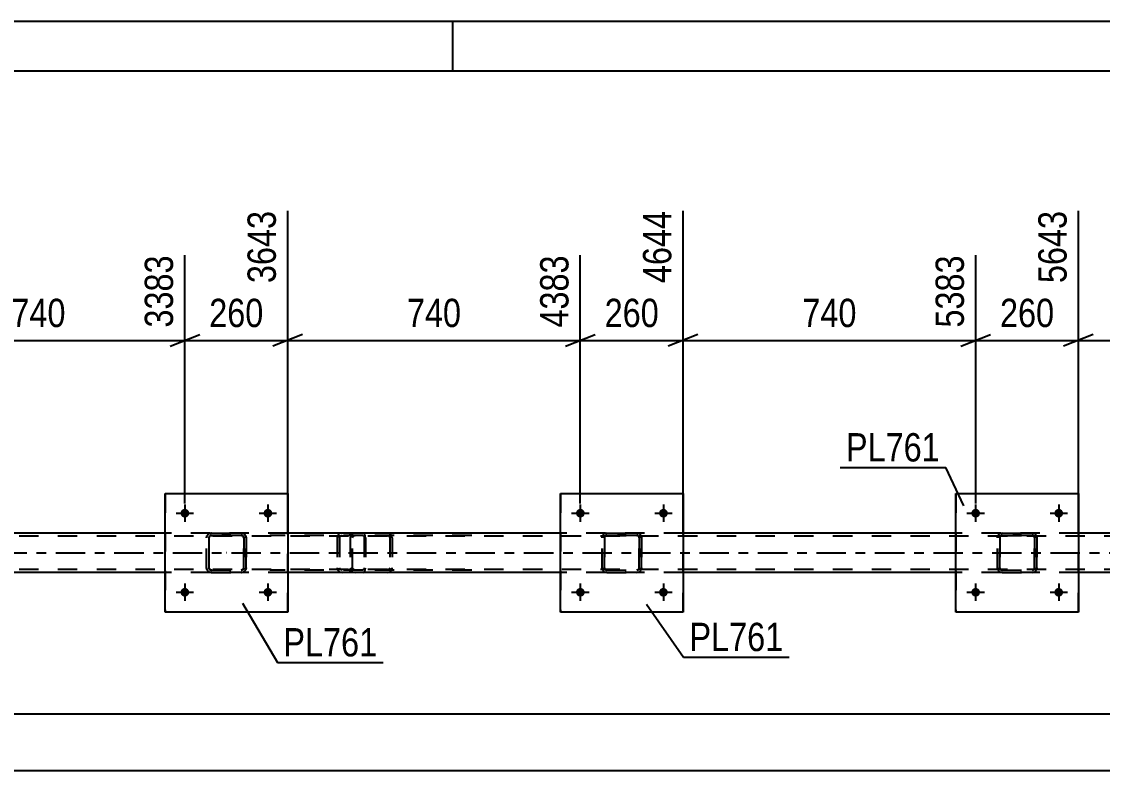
# Model space of a CAD drawing. Header units: millimetres. Extents: x 0 to 841, y 0 to 594.
# Drawn here: x 167.4 to 276.7, y 518.2 to 594 of the extents above; entities that cross this region are included whole.
import ezdxf

# ---------------------------------------------------------------- set-up
doc = ezdxf.new("R2010")
doc.units = ezdxf.units.MM
doc.linetypes.add('DXK_LINE_DOT2', pattern=[3.9198, 1.9599, -1.9599])
doc.linetypes.add('DXK_LINE_DOT3', pattern=[5.9187, 2.979, -0.9799, 0.9799, -0.9799])
doc.styles.add('Arial Narrow', font='ARIALN.TTF', dxfattribs={"height": 0.2})

# ---------------------------------------------------------------- blocks, each defined once
blk = doc.blocks.new('Unknown-318892622-1113')
at = {"color": 5, "linetype": 'Continuous'}
for p, q in [((841, 594), (0, 594)), ((211, 589), (211, 594)), ((836, 589), (5, 589))]:
    blk.add_line(p, q, dxfattribs=at)
blk = doc.blocks.new('Part-318892622-6576 - 6435')
at = {"color": 7, "linetype": 'DXK_LINE_DOT2'}
for p, q in [((201.9, 542.25), (192.5, 542.25)), ((199.81, 542.25), (199.62, 542.21)), ((200.63, 542.01), (200.63, 542.25)), ((202.01, 542.21), (201.9, 542.25)), ((201.9, 542.01), (192.5, 542.01)), ((199.34, 541.91), (199.31, 541.77)), ((199.31, 541.77), (199.31, 538.73)), ((199.35, 541.95), (199.34, 541.91)), ((199.56, 541.77), (199.58, 541.86)), ((199.56, 541.77), (199.56, 538.73)), ((199.58, 541.86), (199.64, 541.94)), ((199.64, 541.94), (199.72, 541.99)), ((199.72, 541.99), (199.81, 542.01)), ((201.9, 542.01), (201.96, 541.99)), ((201.96, 541.99), (202, 541.94)), ((202, 541.94), (202.03, 541.86)), ((202.1, 542.11), (202.01, 542.21)), ((202.03, 541.86), (202.04, 541.77)), ((202.04, 541.77), (202.04, 538.73)), ((202.15, 541.95), (202.1, 542.11)), ((202.18, 541.77), (202.15, 541.95)), ((202.18, 541.77), (202.18, 538.73)), ((201.9, 538.49), (192.5, 538.49)), ((201.9, 538.25), (192.5, 538.25)), ((199.31, 538.73), (199.33, 538.64)), ((199.33, 538.64), (199.35, 538.55)), ((199.58, 538.64), (199.56, 538.73)), ((199.64, 538.56), (199.58, 538.64)), ((199.62, 538.29), (199.81, 538.25)), ((199.72, 538.51), (199.64, 538.56)), ((199.81, 538.49), (199.72, 538.51)), ((200.63, 538.25), (200.63, 538.49)), ((201.96, 538.51), (201.9, 538.49)), ((201.9, 538.25), (202.01, 538.29)), ((202, 538.56), (201.96, 538.51)), ((202.03, 538.64), (202, 538.56)), ((202.01, 538.29), (202.1, 538.39)), ((202.04, 538.73), (202.03, 538.64)), ((202.1, 538.39), (202.15, 538.55)), ((202.15, 538.55), (202.18, 538.73))]:
    blk.add_line(p, q, dxfattribs=at)
for centre, start, end in [((199.8, 541.75), 111.1941, 156.1506), ((199.8, 538.75), 203.8494, 248.8059)]:
    blk.add_arc(centre, 0.492, start, end, dxfattribs=at)
blk = doc.blocks.new('Bolt-318892622-6452 - 6435')
at = {"linetype": 'Continuous'}
for points in [[(183.47, 544.25), (183.48, 544.34), (183.51, 544.43), (183.55, 544.51), (183.61, 544.58), (183.69, 544.63), (183.77, 544.67), (183.86, 544.69), (183.95, 544.69), (184.04, 544.67), (184.13, 544.63), (184.2, 544.58), (184.26, 544.51), (184.31, 544.43), (184.34, 544.34), (184.35, 544.25), (184.34, 544.16), (184.31, 544.07), (184.26, 543.99), (184.2, 543.92), (184.13, 543.87), (184.04, 543.83), (183.95, 543.81), (183.86, 543.81), (183.77, 543.83), (183.69, 543.87), (183.61, 543.92), (183.55, 543.99), (183.51, 544.07), (183.48, 544.16)], [(191.87, 544.25), (191.88, 544.34), (191.91, 544.43), (191.95, 544.51), (192.01, 544.58), (192.09, 544.63), (192.17, 544.67), (192.26, 544.69), (192.35, 544.69), (192.44, 544.67), (192.53, 544.63), (192.6, 544.58), (192.66, 544.51), (192.71, 544.43), (192.74, 544.34), (192.75, 544.25), (192.74, 544.16), (192.71, 544.07), (192.66, 543.99), (192.6, 543.92), (192.53, 543.87), (192.44, 543.83), (192.35, 543.81), (192.26, 543.81), (192.17, 543.83), (192.09, 543.87), (192.01, 543.92), (191.95, 543.99), (191.91, 544.07), (191.88, 544.16)]]:
    blk.add_hatch(color=1, dxfattribs=at).paths.add_polyline_path(points)
at = {"color": 1, "linetype": 'Continuous'}
for p, q in [((183.91, 545.13), (183.91, 543.37)), ((192.31, 545.13), (192.31, 543.37)), ((183.03, 544.25), (184.79, 544.25)), ((191.43, 544.25), (193.19, 544.25))]:
    blk.add_line(p, q, dxfattribs=at)
blk = doc.blocks.new('Bolt-318892622-6517 - 6435')
at = {"linetype": 'Continuous'}
for points in [[(263.46, 544.25), (263.47, 544.34), (263.5, 544.43), (263.55, 544.51), (263.61, 544.58), (263.68, 544.63), (263.77, 544.67), (263.86, 544.69), (263.95, 544.69), (264.04, 544.67), (264.12, 544.63), (264.2, 544.58), (264.26, 544.51), (264.3, 544.43), (264.33, 544.34), (264.34, 544.25), (264.33, 544.16), (264.3, 544.07), (264.26, 543.99), (264.2, 543.92), (264.12, 543.87), (264.04, 543.83), (263.95, 543.81), (263.86, 543.81), (263.77, 543.83), (263.68, 543.87), (263.61, 543.92), (263.55, 543.99), (263.5, 544.07), (263.47, 544.16)], [(271.86, 544.25), (271.87, 544.34), (271.9, 544.43), (271.95, 544.51), (272.01, 544.58), (272.08, 544.63), (272.17, 544.67), (272.26, 544.69), (272.35, 544.69), (272.44, 544.67), (272.52, 544.63), (272.6, 544.58), (272.66, 544.51), (272.7, 544.43), (272.73, 544.34), (272.74, 544.25), (272.73, 544.16), (272.7, 544.07), (272.66, 543.99), (272.6, 543.92), (272.52, 543.87), (272.44, 543.83), (272.35, 543.81), (272.26, 543.81), (272.17, 543.83), (272.08, 543.87), (272.01, 543.92), (271.95, 543.99), (271.9, 544.07), (271.87, 544.16)]]:
    blk.add_hatch(color=1, dxfattribs=at).paths.add_polyline_path(points)
at = {"color": 1, "linetype": 'Continuous'}
for p, q in [((263.9, 545.13), (263.9, 543.37)), ((272.3, 545.13), (272.3, 543.37)), ((263.02, 544.25), (264.78, 544.25)), ((271.42, 544.25), (273.18, 544.25))]:
    blk.add_line(p, q, dxfattribs=at)
blk = doc.blocks.new('Bolt-318892622-6453 - 6435')
at = {"linetype": 'Continuous'}
for points in [[(183.47, 536.25), (183.48, 536.34), (183.51, 536.43), (183.55, 536.51), (183.61, 536.58), (183.69, 536.63), (183.77, 536.67), (183.86, 536.69), (183.95, 536.69), (184.04, 536.67), (184.13, 536.63), (184.2, 536.58), (184.26, 536.51), (184.31, 536.43), (184.34, 536.34), (184.35, 536.25), (184.34, 536.16), (184.31, 536.07), (184.26, 535.99), (184.2, 535.92), (184.13, 535.87), (184.04, 535.83), (183.95, 535.81), (183.86, 535.81), (183.77, 535.83), (183.69, 535.87), (183.61, 535.92), (183.55, 535.99), (183.51, 536.07), (183.48, 536.16)], [(191.87, 536.25), (191.88, 536.34), (191.91, 536.43), (191.95, 536.51), (192.01, 536.58), (192.09, 536.63), (192.17, 536.67), (192.26, 536.69), (192.35, 536.69), (192.44, 536.67), (192.53, 536.63), (192.6, 536.58), (192.66, 536.51), (192.71, 536.43), (192.74, 536.34), (192.75, 536.25), (192.74, 536.16), (192.71, 536.07), (192.66, 535.99), (192.6, 535.92), (192.53, 535.87), (192.44, 535.83), (192.35, 535.81), (192.26, 535.81), (192.17, 535.83), (192.09, 535.87), (192.01, 535.92), (191.95, 535.99), (191.91, 536.07), (191.88, 536.16)]]:
    blk.add_hatch(color=1, dxfattribs=at).paths.add_polyline_path(points)
at = {"color": 1, "linetype": 'Continuous'}
for p, q in [((183.91, 537.13), (183.91, 535.37)), ((192.31, 537.13), (192.31, 535.37)), ((183.03, 536.25), (184.79, 536.25)), ((191.43, 536.25), (193.19, 536.25))]:
    blk.add_line(p, q, dxfattribs=at)
blk = doc.blocks.new('Bolt-318892622-6518 - 6435')
at = {"linetype": 'Continuous'}
for points in [[(263.46, 536.25), (263.47, 536.34), (263.5, 536.43), (263.55, 536.51), (263.61, 536.58), (263.68, 536.63), (263.77, 536.67), (263.86, 536.69), (263.95, 536.69), (264.04, 536.67), (264.12, 536.63), (264.2, 536.58), (264.26, 536.51), (264.3, 536.43), (264.33, 536.34), (264.34, 536.25), (264.33, 536.16), (264.3, 536.07), (264.26, 535.99), (264.2, 535.92), (264.12, 535.87), (264.04, 535.83), (263.95, 535.81), (263.86, 535.81), (263.77, 535.83), (263.68, 535.87), (263.61, 535.92), (263.55, 535.99), (263.5, 536.07), (263.47, 536.16)], [(271.86, 536.25), (271.87, 536.34), (271.9, 536.43), (271.95, 536.51), (272.01, 536.58), (272.08, 536.63), (272.17, 536.67), (272.26, 536.69), (272.35, 536.69), (272.44, 536.67), (272.52, 536.63), (272.6, 536.58), (272.66, 536.51), (272.7, 536.43), (272.73, 536.34), (272.74, 536.25), (272.73, 536.16), (272.7, 536.07), (272.66, 535.99), (272.6, 535.92), (272.52, 535.87), (272.44, 535.83), (272.35, 535.81), (272.26, 535.81), (272.17, 535.83), (272.08, 535.87), (272.01, 535.92), (271.95, 535.99), (271.9, 536.07), (271.87, 536.16)]]:
    blk.add_hatch(color=1, dxfattribs=at).paths.add_polyline_path(points)
at = {"color": 1, "linetype": 'Continuous'}
for p, q in [((263.9, 537.13), (263.9, 535.37)), ((272.3, 537.13), (272.3, 535.37)), ((263.02, 536.25), (264.78, 536.25)), ((271.42, 536.25), (273.18, 536.25))]:
    blk.add_line(p, q, dxfattribs=at)
blk = doc.blocks.new('Part-318892622-6665 - 6435')
at = {"color": 7, "linetype": 'DXK_LINE_DOT2'}
for p, q in [((226.41, 542.21), (226.59, 542.25)), ((226.59, 542.25), (226.41, 542.21)), ((226.59, 542.25), (229.63, 542.25)), ((226.59, 542.25), (226.59, 542.25)), ((226.59, 542.25), (229.63, 542.25)), ((229.63, 542.25), (229.63, 542.25)), ((229.63, 542.25), (229.81, 542.21)), ((229.82, 542.21), (229.63, 542.25)), ((226.11, 541.77), (226.15, 541.95)), ((226.15, 541.95), (226.11, 541.77)), ((226.11, 538.73), (226.11, 541.77)), ((226.11, 541.77), (226.11, 541.77)), ((226.11, 538.73), (226.11, 541.77)), ((226.35, 541.77), (226.37, 541.86)), ((226.37, 541.86), (226.35, 541.77)), ((226.35, 538.73), (226.35, 541.77)), ((226.35, 541.77), (226.35, 541.77)), ((226.35, 541.77), (226.35, 538.73)), ((226.37, 541.86), (226.42, 541.94)), ((226.42, 541.94), (226.37, 541.86)), ((226.42, 541.94), (226.5, 541.99)), ((226.5, 541.99), (226.42, 541.94)), ((226.5, 541.99), (226.59, 542.01)), ((226.59, 542.01), (226.5, 541.99)), ((226.59, 542.01), (229.63, 542.01)), ((226.59, 542.01), (226.59, 542.01)), ((229.63, 542.01), (226.59, 542.01)), ((229.63, 542.01), (229.63, 542.01)), ((229.63, 542.01), (229.73, 541.99)), ((229.72, 541.99), (229.63, 542.01)), ((229.72, 541.99), (229.73, 541.99)), ((229.8, 541.94), (229.72, 541.99)), ((229.73, 541.99), (229.8, 541.94)), ((229.8, 541.94), (229.86, 541.86)), ((229.85, 541.86), (229.8, 541.94)), ((229.87, 541.77), (229.85, 541.86)), ((229.86, 541.86), (229.87, 541.77)), ((229.87, 538.73), (229.87, 541.77)), ((229.87, 541.77), (229.87, 541.77)), ((229.87, 541.77), (229.87, 538.73)), ((230.07, 541.95), (230.11, 541.77)), ((230.11, 541.77), (230.08, 541.95)), ((230.11, 538.73), (230.11, 541.77)), ((230.11, 541.77), (230.11, 541.77)), ((230.11, 541.77), (230.11, 538.73)), ((226.11, 538.73), (226.11, 538.73)), ((226.15, 538.55), (226.11, 538.73)), ((226.11, 538.73), (226.15, 538.55)), ((226.35, 538.73), (226.35, 538.73)), ((226.37, 538.64), (226.35, 538.73)), ((226.35, 538.73), (226.37, 538.64)), ((226.42, 538.56), (226.37, 538.64)), ((226.37, 538.64), (226.42, 538.56)), ((226.41, 538.29), (226.41, 538.29)), ((226.59, 538.25), (226.41, 538.29)), ((226.41, 538.29), (226.59, 538.25)), ((226.5, 538.51), (226.42, 538.56)), ((226.42, 538.56), (226.5, 538.51)), ((226.59, 538.49), (226.5, 538.51)), ((226.5, 538.51), (226.59, 538.49)), ((226.59, 538.49), (229.63, 538.49)), ((226.59, 538.49), (226.59, 538.49)), ((226.59, 538.49), (229.63, 538.49)), ((226.59, 538.25), (229.63, 538.25)), ((226.59, 538.25), (226.59, 538.25)), ((226.59, 538.25), (229.63, 538.25)), ((229.73, 538.51), (229.63, 538.49)), ((229.63, 538.49), (229.72, 538.51)), ((229.63, 538.49), (229.63, 538.49)), ((229.81, 538.29), (229.63, 538.25)), ((229.63, 538.25), (229.82, 538.29)), ((229.63, 538.25), (229.63, 538.25)), ((229.72, 538.51), (229.8, 538.56)), ((229.8, 538.56), (229.73, 538.51)), ((229.86, 538.64), (229.8, 538.56)), ((229.8, 538.56), (229.85, 538.64)), ((229.85, 538.64), (229.87, 538.73)), ((229.87, 538.73), (229.86, 538.64)), ((229.87, 538.73), (229.87, 538.73)), ((230.11, 538.73), (230.07, 538.55)), ((230.08, 538.55), (230.11, 538.73)), ((230.11, 538.73), (230.11, 538.73))]:
    blk.add_line(p, q, dxfattribs=at)
at = {"color": 7, "linetype": 'DXK_LINE_DOT3'}
blk.add_line((228.12, 540.25), (228.11, 540.25), dxfattribs=at)
at = {"color": 7, "linetype": 'DXK_LINE_DOT2'}
for centre, start, end in [((226.59, 541.77), 112.5, 157.5), ((226.59, 541.77), 112.5, 157.5), ((229.63, 541.77), 22.5, 67.5), ((229.63, 541.77), 22.5, 67.5), ((226.59, 538.73), 202.5, 247.5), ((226.59, 538.73), 202.5, 247.5), ((229.63, 538.73), 292.5, 337.5), ((229.63, 538.73), 292.5, 337.5)]:
    blk.add_arc(centre, 0.48, start, end, dxfattribs=at)
blk = doc.blocks.new('Part-318892622-6458 - 6435')
at = {"color": 7, "linetype": 'DXK_LINE_DOT2'}
for p, q in [((186.4, 542.21), (186.58, 542.25)), ((186.59, 542.25), (186.4, 542.21)), ((186.59, 542.25), (186.58, 542.25)), ((186.58, 542.25), (189.62, 542.25)), ((186.59, 542.25), (189.63, 542.25)), ((189.62, 542.25), (189.63, 542.25)), ((189.62, 542.25), (189.81, 542.21)), ((189.81, 542.21), (189.63, 542.25)), ((186.1, 541.77), (186.14, 541.95)), ((186.1, 541.77), (186.11, 541.77)), ((186.1, 538.73), (186.1, 541.77)), ((186.14, 541.95), (186.11, 541.77)), ((186.11, 538.73), (186.11, 541.77)), ((186.36, 541.86), (186.34, 541.77)), ((186.35, 541.77), (186.34, 541.77)), ((186.34, 541.77), (186.34, 538.73)), ((186.35, 541.77), (186.37, 541.86)), ((186.35, 538.73), (186.35, 541.77)), ((186.41, 541.94), (186.36, 541.86)), ((186.37, 541.86), (186.42, 541.94)), ((186.49, 541.99), (186.41, 541.94)), ((186.42, 541.94), (186.5, 541.99)), ((186.58, 542.01), (186.49, 541.99)), ((186.5, 541.99), (186.59, 542.01)), ((186.58, 542.01), (186.59, 542.01)), ((189.62, 542.01), (186.58, 542.01)), ((186.59, 542.01), (189.63, 542.01)), ((189.63, 542.01), (189.62, 542.01)), ((189.72, 541.99), (189.62, 542.01)), ((189.63, 542.01), (189.72, 541.99)), ((189.72, 541.99), (189.72, 541.99)), ((189.72, 541.99), (189.8, 541.94)), ((189.79, 541.94), (189.72, 541.99)), ((189.85, 541.86), (189.79, 541.94)), ((189.8, 541.94), (189.85, 541.86)), ((189.85, 541.86), (189.87, 541.77)), ((189.86, 541.77), (189.85, 541.86)), ((189.87, 541.77), (189.86, 541.77)), ((189.86, 541.77), (189.86, 538.73)), ((189.87, 538.73), (189.87, 541.77)), ((190.07, 541.95), (190.1, 541.77)), ((190.11, 541.77), (190.07, 541.95)), ((190.11, 541.77), (190.1, 541.77)), ((190.1, 541.77), (190.1, 538.73)), ((190.11, 538.73), (190.11, 541.77)), ((186.11, 538.73), (186.1, 538.73)), ((186.14, 538.55), (186.1, 538.73)), ((186.11, 538.73), (186.14, 538.55)), ((186.34, 538.73), (186.35, 538.73)), ((186.34, 538.73), (186.36, 538.64)), ((186.37, 538.64), (186.35, 538.73)), ((186.36, 538.64), (186.41, 538.56)), ((186.42, 538.56), (186.37, 538.64)), ((186.4, 538.29), (186.4, 538.29)), ((186.58, 538.25), (186.4, 538.29)), ((186.4, 538.29), (186.59, 538.25)), ((186.41, 538.56), (186.49, 538.51)), ((186.5, 538.51), (186.42, 538.56)), ((186.49, 538.51), (186.58, 538.49)), ((186.59, 538.49), (186.5, 538.51)), ((186.59, 538.49), (186.58, 538.49)), ((186.58, 538.49), (189.62, 538.49)), ((186.59, 538.25), (186.58, 538.25)), ((186.58, 538.25), (189.62, 538.25)), ((186.59, 538.49), (189.63, 538.49)), ((186.59, 538.25), (189.63, 538.25)), ((189.62, 538.49), (189.72, 538.51)), ((189.62, 538.49), (189.63, 538.49)), ((189.81, 538.29), (189.62, 538.25)), ((189.62, 538.25), (189.63, 538.25)), ((189.72, 538.51), (189.63, 538.49)), ((189.63, 538.25), (189.81, 538.29)), ((189.8, 538.56), (189.72, 538.51)), ((189.72, 538.51), (189.79, 538.56)), ((189.79, 538.56), (189.85, 538.64)), ((189.85, 538.64), (189.8, 538.56)), ((189.87, 538.73), (189.85, 538.64)), ((189.85, 538.64), (189.86, 538.73)), ((189.86, 538.73), (189.87, 538.73)), ((190.1, 538.73), (190.07, 538.55)), ((190.07, 538.55), (190.11, 538.73)), ((190.1, 538.73), (190.11, 538.73))]:
    blk.add_line(p, q, dxfattribs=at)
at = {"color": 7, "linetype": 'DXK_LINE_DOT3'}
blk.add_line((188.11, 540.25), (188.1, 540.25), dxfattribs=at)
at = {"color": 7, "linetype": 'DXK_LINE_DOT2'}
for centre, start, end in [((186.58, 541.77), 112.5, 157.5), ((186.59, 541.77), 112.5, 157.5), ((189.62, 541.77), 22.5, 67.5), ((189.63, 541.77), 22.5, 67.5), ((186.58, 538.73), 202.5, 247.5), ((186.59, 538.73), 202.5, 247.5), ((189.62, 538.73), 292.5, 337.5), ((189.63, 538.73), 292.5, 337.5)]:
    blk.add_arc(centre, 0.48, start, end, dxfattribs=at)
blk = doc.blocks.new('Bolt-318892622-6459 - 6435')
at = {"linetype": 'Continuous'}
for points in [[(223.47, 544.25), (223.48, 544.34), (223.51, 544.43), (223.56, 544.51), (223.62, 544.58), (223.69, 544.63), (223.78, 544.67), (223.87, 544.69), (223.96, 544.69), (224.05, 544.67), (224.13, 544.63), (224.21, 544.58), (224.27, 544.51), (224.32, 544.43), (224.34, 544.34), (224.35, 544.25), (224.34, 544.16), (224.32, 544.07), (224.27, 543.99), (224.21, 543.92), (224.13, 543.87), (224.05, 543.83), (223.96, 543.81), (223.87, 543.81), (223.78, 543.83), (223.69, 543.87), (223.62, 543.92), (223.56, 543.99), (223.51, 544.07), (223.48, 544.16)], [(231.87, 544.25), (231.88, 544.34), (231.91, 544.43), (231.96, 544.51), (232.02, 544.58), (232.09, 544.63), (232.18, 544.67), (232.27, 544.69), (232.36, 544.69), (232.45, 544.67), (232.53, 544.63), (232.61, 544.58), (232.67, 544.51), (232.72, 544.43), (232.74, 544.34), (232.75, 544.25), (232.74, 544.16), (232.72, 544.07), (232.67, 543.99), (232.61, 543.92), (232.53, 543.87), (232.45, 543.83), (232.36, 543.81), (232.27, 543.81), (232.18, 543.83), (232.09, 543.87), (232.02, 543.92), (231.96, 543.99), (231.91, 544.07), (231.88, 544.16)]]:
    blk.add_hatch(color=1, dxfattribs=at).paths.add_polyline_path(points)
at = {"color": 1, "linetype": 'Continuous'}
for p, q in [((223.91, 545.13), (223.91, 543.37)), ((232.31, 545.13), (232.31, 543.37)), ((223.03, 544.25), (224.79, 544.25)), ((231.43, 544.25), (233.19, 544.25))]:
    blk.add_line(p, q, dxfattribs=at)
blk = doc.blocks.new('Bolt-318892622-6460 - 6435')
at = {"linetype": 'Continuous'}
for points in [[(223.47, 536.25), (223.48, 536.34), (223.51, 536.43), (223.56, 536.51), (223.62, 536.58), (223.69, 536.63), (223.78, 536.67), (223.87, 536.69), (223.96, 536.69), (224.05, 536.67), (224.13, 536.63), (224.21, 536.58), (224.27, 536.51), (224.32, 536.43), (224.34, 536.34), (224.35, 536.25), (224.34, 536.16), (224.32, 536.07), (224.27, 535.99), (224.21, 535.92), (224.13, 535.87), (224.05, 535.83), (223.96, 535.81), (223.87, 535.81), (223.78, 535.83), (223.69, 535.87), (223.62, 535.92), (223.56, 535.99), (223.51, 536.07), (223.48, 536.16)], [(231.87, 536.25), (231.88, 536.34), (231.91, 536.43), (231.96, 536.51), (232.02, 536.58), (232.09, 536.63), (232.18, 536.67), (232.27, 536.69), (232.36, 536.69), (232.45, 536.67), (232.53, 536.63), (232.61, 536.58), (232.67, 536.51), (232.72, 536.43), (232.74, 536.34), (232.75, 536.25), (232.74, 536.16), (232.72, 536.07), (232.67, 535.99), (232.61, 535.92), (232.53, 535.87), (232.45, 535.83), (232.36, 535.81), (232.27, 535.81), (232.18, 535.83), (232.09, 535.87), (232.02, 535.92), (231.96, 535.99), (231.91, 536.07), (231.88, 536.16)]]:
    blk.add_hatch(color=1, dxfattribs=at).paths.add_polyline_path(points)
at = {"color": 1, "linetype": 'Continuous'}
for p, q in [((223.91, 537.13), (223.91, 535.37)), ((232.31, 537.13), (232.31, 535.37)), ((223.03, 536.25), (224.79, 536.25)), ((231.43, 536.25), (233.19, 536.25))]:
    blk.add_line(p, q, dxfattribs=at)
blk = doc.blocks.new('Part-318892622-6492 - 6435')
at = {"color": 2, "linetype": 'Continuous'}
for p, q in [((181.91, 542.25), (154.3, 542.25)), ((221.91, 542.25), (194.31, 542.25)), ((261.9, 542.25), (234.31, 542.25)), ((301.9, 542.25), (274.3, 542.25)), ((181.91, 538.25), (154.3, 538.25)), ((221.91, 538.25), (194.31, 538.25)), ((261.9, 538.25), (234.31, 538.25)), ((301.9, 538.25), (274.3, 538.25))]:
    blk.add_line(p, q, dxfattribs=at)
at = {"color": 7, "linetype": 'DXK_LINE_DOT2'}
for p, q in [((194.31, 542.25), (181.91, 542.25)), ((234.31, 542.25), (221.91, 542.25)), ((274.3, 542.25), (261.9, 542.25)), ((768.84, 541.93), (93.91, 541.93)), ((768.84, 538.57), (93.91, 538.57)), ((194.31, 538.25), (181.91, 538.25)), ((234.31, 538.25), (221.91, 538.25)), ((274.3, 538.25), (261.9, 538.25))]:
    blk.add_line(p, q, dxfattribs=at)
at = {"color": 7, "linetype": 'DXK_LINE_DOT3'}
blk.add_line((93.91, 540.25), (768.84, 540.25), dxfattribs=at)
blk = doc.blocks.new('Part-318892622-6627 - 6435')
at = {"color": 2, "linetype": 'Continuous'}
for p, q in [((181.91, 534.25), (181.91, 546.25)), ((181.91, 546.25), (181.91, 546.25)), ((181.91, 546.25), (194.31, 546.25)), ((194.31, 546.25), (194.31, 534.25)), ((181.91, 534.25), (181.91, 534.25)), ((194.31, 534.25), (181.91, 534.25))]:
    blk.add_line(p, q, dxfattribs=at)
at = {"color": 7, "linetype": 'DXK_LINE_DOT2'}
for p, q in [((181.91, 546.25), (181.91, 534.25)), ((181.91, 546.25), (181.91, 546.25)), ((194.31, 534.25), (194.31, 546.25)), ((181.91, 534.25), (181.91, 534.25))]:
    blk.add_line(p, q, dxfattribs=at)
blk = doc.blocks.new('Part-318892622-6632 - 6435')
at = {"color": 2, "linetype": 'Continuous'}
for p, q in [((221.91, 534.25), (221.91, 546.25)), ((221.91, 546.25), (221.91, 546.25)), ((221.91, 546.25), (234.31, 546.25)), ((234.31, 546.25), (234.31, 534.25)), ((221.91, 534.25), (221.91, 534.25)), ((234.31, 534.25), (221.91, 534.25))]:
    blk.add_line(p, q, dxfattribs=at)
at = {"color": 7, "linetype": 'DXK_LINE_DOT2'}
for p, q in [((221.91, 546.25), (221.91, 534.25)), ((221.91, 546.25), (221.91, 546.25)), ((234.31, 534.25), (234.31, 546.25)), ((221.91, 534.25), (221.91, 534.25))]:
    blk.add_line(p, q, dxfattribs=at)
blk = doc.blocks.new('Part-318892622-6667 - 6435')
at = {"color": 7, "linetype": 'DXK_LINE_DOT2'}
for p, q in [((201.14, 542.25), (200.94, 542.21)), ((212.92, 542.25), (201.14, 542.25)), ((204.57, 542.21), (204.37, 542.25)), ((200.66, 541.91), (200.63, 541.77)), ((200.63, 541.77), (200.63, 538.73)), ((200.67, 541.95), (200.66, 541.91)), ((200.88, 541.77), (200.9, 541.86)), ((200.88, 538.73), (200.88, 541.77)), ((200.9, 541.86), (200.96, 541.94)), ((200.96, 541.94), (201.04, 541.99)), ((201.04, 541.99), (201.14, 542.01)), ((212.92, 542.01), (201.14, 542.01)), ((204.37, 542.01), (204.47, 541.99)), ((204.47, 541.99), (204.55, 541.94)), ((204.55, 541.94), (204.61, 541.86)), ((204.61, 541.86), (204.63, 541.77)), ((204.63, 541.77), (204.63, 538.73)), ((204.86, 541.91), (204.85, 541.95)), ((204.89, 541.77), (204.86, 541.91)), ((204.89, 541.77), (204.89, 538.73)), ((200.63, 538.73), (200.65, 538.64)), ((200.65, 538.64), (200.67, 538.55)), ((200.9, 538.64), (200.88, 538.73)), ((200.96, 538.56), (200.9, 538.64)), ((200.94, 538.29), (201.14, 538.25)), ((201.04, 538.51), (200.96, 538.56)), ((201.14, 538.49), (201.04, 538.51)), ((212.92, 538.49), (201.14, 538.49)), ((212.92, 538.25), (201.14, 538.25)), ((204.47, 538.51), (204.37, 538.49)), ((204.37, 538.25), (204.57, 538.29)), ((204.55, 538.56), (204.47, 538.51)), ((204.61, 538.64), (204.55, 538.56)), ((204.63, 538.73), (204.61, 538.64)), ((204.85, 538.55), (204.87, 538.64)), ((204.87, 538.64), (204.89, 538.73))]:
    blk.add_line(p, q, dxfattribs=at)
for centre, start, end in [((201.12, 541.75), 110.7583, 155.68), ((204.39, 541.75), 24.32, 69.2417), ((201.12, 538.75), 204.32, 249.2417), ((204.39, 538.75), 290.7583, 335.68)]:
    blk.add_arc(centre, 0.496, start, end, dxfattribs=at)
blk = doc.blocks.new('Part-318892622-6688 - 6435')
at = {"color": 2, "linetype": 'Continuous'}
for p, q in [((261.9, 534.25), (261.9, 546.25)), ((261.9, 546.25), (261.9, 546.25)), ((261.9, 546.25), (274.3, 546.25)), ((274.3, 546.25), (274.3, 534.25)), ((261.9, 534.25), (261.9, 534.25)), ((274.3, 534.25), (261.9, 534.25))]:
    blk.add_line(p, q, dxfattribs=at)
at = {"color": 7, "linetype": 'DXK_LINE_DOT2'}
for p, q in [((261.9, 546.25), (261.9, 534.25)), ((261.9, 546.25), (261.9, 546.25)), ((274.3, 534.25), (274.3, 546.25)), ((261.9, 534.25), (261.9, 534.25))]:
    blk.add_line(p, q, dxfattribs=at)
blk = doc.blocks.new('Part-318892622-6689 - 6435')
at = {"color": 7, "linetype": 'DXK_LINE_DOT2'}
for p, q in [((266.39, 542.21), (266.58, 542.25)), ((266.58, 542.25), (266.4, 542.21)), ((266.58, 542.25), (269.62, 542.25)), ((266.58, 542.25), (266.58, 542.25)), ((266.58, 542.25), (269.62, 542.25)), ((269.62, 542.25), (269.62, 542.25)), ((269.62, 542.25), (269.8, 542.21)), ((269.81, 542.21), (269.62, 542.25)), ((266.1, 541.77), (266.13, 541.95)), ((266.14, 541.95), (266.1, 541.77)), ((266.1, 538.73), (266.1, 541.77)), ((266.1, 541.77), (266.1, 541.77)), ((266.1, 538.73), (266.1, 541.77)), ((266.34, 541.77), (266.36, 541.86)), ((266.36, 541.86), (266.34, 541.77)), ((266.34, 538.73), (266.34, 541.77)), ((266.34, 541.77), (266.34, 541.77)), ((266.34, 541.77), (266.34, 538.73)), ((266.36, 541.86), (266.41, 541.94)), ((266.41, 541.94), (266.36, 541.86)), ((266.41, 541.94), (266.49, 541.99)), ((266.49, 541.99), (266.41, 541.94)), ((266.49, 541.99), (266.58, 542.01)), ((266.58, 542.01), (266.49, 541.99)), ((266.58, 542.01), (269.62, 542.01)), ((266.58, 542.01), (266.58, 542.01)), ((269.62, 542.01), (266.58, 542.01)), ((269.62, 542.01), (269.62, 542.01)), ((269.62, 542.01), (269.71, 541.99)), ((269.71, 541.99), (269.62, 542.01)), ((269.71, 541.99), (269.71, 541.99)), ((269.71, 541.99), (269.79, 541.94)), ((269.79, 541.94), (269.71, 541.99)), ((269.79, 541.94), (269.84, 541.86)), ((269.84, 541.86), (269.79, 541.94)), ((269.84, 541.86), (269.86, 541.77)), ((269.86, 541.77), (269.84, 541.86)), ((269.86, 538.73), (269.86, 541.77)), ((269.86, 541.77), (269.86, 541.77)), ((269.86, 541.77), (269.86, 538.73)), ((270.06, 541.95), (270.1, 541.77)), ((270.1, 541.77), (270.07, 541.95)), ((270.1, 538.73), (270.1, 541.77)), ((270.1, 541.77), (270.1, 541.77)), ((270.1, 541.77), (270.1, 538.73)), ((266.1, 538.73), (266.1, 538.73)), ((266.13, 538.55), (266.1, 538.73)), ((266.1, 538.73), (266.14, 538.55)), ((266.34, 538.73), (266.34, 538.73)), ((266.36, 538.64), (266.34, 538.73)), ((266.34, 538.73), (266.36, 538.64)), ((266.41, 538.56), (266.36, 538.64)), ((266.36, 538.64), (266.41, 538.56)), ((266.39, 538.29), (266.4, 538.29)), ((266.58, 538.25), (266.39, 538.29)), ((266.4, 538.29), (266.58, 538.25)), ((266.49, 538.51), (266.41, 538.56)), ((266.41, 538.56), (266.49, 538.51)), ((266.58, 538.49), (266.49, 538.51)), ((266.49, 538.51), (266.58, 538.49)), ((266.58, 538.49), (269.62, 538.49)), ((266.58, 538.49), (266.58, 538.49)), ((266.58, 538.49), (269.62, 538.49)), ((266.58, 538.25), (269.62, 538.25)), ((266.58, 538.25), (266.58, 538.25)), ((266.58, 538.25), (269.62, 538.25)), ((269.71, 538.51), (269.62, 538.49)), ((269.62, 538.49), (269.71, 538.51)), ((269.62, 538.49), (269.62, 538.49)), ((269.8, 538.29), (269.62, 538.25)), ((269.62, 538.25), (269.81, 538.29)), ((269.62, 538.25), (269.62, 538.25)), ((269.79, 538.56), (269.71, 538.51)), ((269.71, 538.51), (269.79, 538.56)), ((269.84, 538.64), (269.79, 538.56)), ((269.79, 538.56), (269.84, 538.64)), ((269.86, 538.73), (269.84, 538.64)), ((269.84, 538.64), (269.86, 538.73)), ((269.86, 538.73), (269.86, 538.73)), ((270.1, 538.73), (270.06, 538.55)), ((270.07, 538.55), (270.1, 538.73)), ((270.1, 538.73), (270.1, 538.73))]:
    blk.add_line(p, q, dxfattribs=at)
at = {"color": 7, "linetype": 'DXK_LINE_DOT3'}
blk.add_line((268.11, 540.25), (268.09, 540.25), dxfattribs=at)
at = {"color": 7, "linetype": 'DXK_LINE_DOT2'}
for centre, start, end in [((266.58, 541.77), 112.5, 157.5), ((266.58, 541.77), 112.5, 157.5), ((269.62, 541.77), 22.5, 67.5), ((269.62, 541.77), 22.5, 67.5), ((266.58, 538.73), 202.5, 247.5), ((266.58, 538.73), 202.5, 247.5), ((269.62, 538.73), 292.5, 337.5), ((269.62, 538.73), 292.5, 337.5)]:
    blk.add_arc(centre, 0.48, start, end, dxfattribs=at)
blk = doc.blocks.new('StraightDimension-318892622-12654 - 6435')
at = {"color": 7, "linetype": 'Continuous'}
for p, q in [((194.31, 543.25), (194.31, 574.85)), ((183.91, 545.25), (183.91, 570.35)), ((182.41, 561.14), (185.41, 562.34)), ((195.81, 562.34), (192.81, 561.14)), ((183.91, 561.74), (194.31, 561.74))]:
    blk.add_line(p, q, dxfattribs=at)
at = {"color": 0}
blk.add_wipeout([(192.45, 562.49), (192.45, 566.69), (185.77, 566.69), (185.77, 562.49)], dxfattribs=at)
at = {"color": 3, "style": 'Arial Narrow'}
blk.add_text('260', height=2.863, dxfattribs=at).set_placement((186.37, 563.09))
at = {"color": 0, "linetype": 'Continuous'}
blk.add_wipeout([(193.71, 575.45), (189.51, 575.45), (189.51, 566.94), (193.71, 566.94)], dxfattribs=at)
at = {"color": 3, "linetype": 'Continuous', "style": 'Arial Narrow'}
blk.add_text('3643', height=2.863, rotation=90.0002, dxfattribs=at).set_placement((193.11, 567.54))
blk = doc.blocks.new('StraightDimension-318892622-12649 - 6435')
at = {"color": 7, "linetype": 'Continuous'}
for p, q in [((274.3, 543.25), (274.3, 574.85)), ((303.91, 545.25), (303.91, 570.35)), ((275.8, 562.34), (272.8, 561.14)), ((302.41, 561.14), (305.41, 562.34)), ((274.3, 561.74), (303.91, 561.74))]:
    blk.add_line(p, q, dxfattribs=at)
at = {"color": 0}
blk.add_wipeout([(292.45, 562.49), (292.45, 566.69), (285.76, 566.69), (285.76, 562.49)], dxfattribs=at)
at = {"color": 3, "style": 'Arial Narrow'}
blk.add_text('740', height=2.863, dxfattribs=at).set_placement((286.36, 563.09))
at = {"color": 0, "linetype": 'Continuous'}
blk.add_wipeout([(303.31, 570.95), (299.11, 570.95), (299.11, 562.44), (303.31, 562.44)], dxfattribs=at)
at = {"color": 3, "linetype": 'Continuous', "style": 'Arial Narrow'}
blk.add_text('6383', height=2.863, rotation=90.0002, dxfattribs=at).set_placement((302.71, 563.04))
blk = doc.blocks.new('StraightDimension-318892622-6867 - 6435')
at = {"color": 7, "linetype": 'Continuous'}
blk.add_line((60.08, 518.23), (768.84, 518.23), dxfattribs=at)
blk = doc.blocks.new('StraightDimension-318892622-7521 - 6435')
at = {"color": 7, "linetype": 'Continuous'}
blk.add_line((60.08, 523.96), (715.69, 523.96), dxfattribs=at)
blk = doc.blocks.new('StraightDimension-318892622-12650 - 6435')
at = {"color": 7, "linetype": 'Continuous'}
for p, q in [((274.3, 543.25), (274.3, 574.85)), ((263.91, 545.25), (263.91, 570.35)), ((262.41, 561.14), (265.41, 562.34)), ((275.8, 562.34), (272.8, 561.14)), ((263.91, 561.74), (274.3, 561.74))]:
    blk.add_line(p, q, dxfattribs=at)
at = {"color": 0}
blk.add_wipeout([(272.45, 562.49), (272.45, 566.69), (265.76, 566.69), (265.76, 562.49)], dxfattribs=at)
at = {"color": 3, "style": 'Arial Narrow'}
blk.add_text('260', height=2.863, dxfattribs=at).set_placement((266.36, 563.09))
at = {"color": 0, "linetype": 'Continuous'}
blk.add_wipeout([(273.7, 575.45), (269.5, 575.45), (269.5, 566.94), (273.7, 566.94)], dxfattribs=at)
at = {"color": 3, "linetype": 'Continuous', "style": 'Arial Narrow'}
blk.add_text('5643', height=2.863, rotation=90.0002, dxfattribs=at).set_placement((273.1, 567.54))
blk = doc.blocks.new('StraightDimension-318892622-12651 - 6435')
at = {"color": 7, "linetype": 'Continuous'}
for p, q in [((234.31, 543.25), (234.31, 574.85)), ((263.91, 545.25), (263.91, 570.35)), ((235.81, 562.34), (232.81, 561.14)), ((262.41, 561.14), (265.41, 562.34)), ((234.31, 561.74), (263.91, 561.74))]:
    blk.add_line(p, q, dxfattribs=at)
at = {"color": 0}
blk.add_wipeout([(252.45, 562.49), (252.45, 566.69), (245.77, 566.69), (245.77, 562.49)], dxfattribs=at)
at = {"color": 3, "style": 'Arial Narrow'}
blk.add_text('740', height=2.863, dxfattribs=at).set_placement((246.37, 563.09))
at = {"color": 0, "linetype": 'Continuous'}
blk.add_wipeout([(263.31, 570.95), (259.11, 570.95), (259.11, 562.44), (263.31, 562.44)], dxfattribs=at)
at = {"color": 3, "linetype": 'Continuous', "style": 'Arial Narrow'}
blk.add_text('5383', height=2.863, rotation=90.0002, dxfattribs=at).set_placement((262.71, 563.04))
blk = doc.blocks.new('StraightDimension-318892622-12652 - 6435')
at = {"color": 7, "linetype": 'Continuous'}
for p, q in [((234.31, 543.25), (234.31, 574.85)), ((223.91, 545.25), (223.91, 570.35)), ((222.41, 561.14), (225.41, 562.34)), ((235.81, 562.34), (232.81, 561.14)), ((223.91, 561.74), (234.31, 561.74))]:
    blk.add_line(p, q, dxfattribs=at)
at = {"color": 0}
blk.add_wipeout([(232.45, 562.49), (232.45, 566.69), (225.77, 566.69), (225.77, 562.49)], dxfattribs=at)
at = {"color": 3, "style": 'Arial Narrow'}
blk.add_text('260', height=2.863, dxfattribs=at).set_placement((226.37, 563.09))
at = {"color": 0, "linetype": 'Continuous'}
blk.add_wipeout([(233.71, 575.45), (229.51, 575.45), (229.51, 566.94), (233.71, 566.94)], dxfattribs=at)
at = {"color": 3, "linetype": 'Continuous', "style": 'Arial Narrow'}
blk.add_text('4644', height=2.863, rotation=90.0002, dxfattribs=at).set_placement((233.11, 567.54))
blk = doc.blocks.new('StraightDimension-318892622-12653 - 6435')
at = {"color": 7, "linetype": 'Continuous'}
for p, q in [((194.31, 543.25), (194.31, 574.85)), ((223.91, 545.25), (223.91, 570.35)), ((195.81, 562.34), (192.81, 561.14)), ((222.41, 561.14), (225.41, 562.34)), ((194.31, 561.74), (223.91, 561.74))]:
    blk.add_line(p, q, dxfattribs=at)
at = {"color": 0}
blk.add_wipeout([(212.45, 562.49), (212.45, 566.69), (205.77, 566.69), (205.77, 562.49)], dxfattribs=at)
at = {"color": 3, "style": 'Arial Narrow'}
blk.add_text('740', height=2.863, dxfattribs=at).set_placement((206.37, 563.09))
at = {"color": 0, "linetype": 'Continuous'}
blk.add_wipeout([(223.31, 570.95), (219.11, 570.95), (219.11, 562.44), (223.31, 562.44)], dxfattribs=at)
at = {"color": 3, "linetype": 'Continuous', "style": 'Arial Narrow'}
blk.add_text('4383', height=2.863, rotation=90.0002, dxfattribs=at).set_placement((222.71, 563.04))
blk = doc.blocks.new('StraightDimension-318892622-12655 - 6435')
at = {"color": 7, "linetype": 'Continuous'}
for p, q in [((154.3, 543.25), (154.3, 574.85)), ((183.91, 545.25), (183.91, 570.35)), ((155.8, 562.34), (152.8, 561.14)), ((182.41, 561.14), (185.41, 562.34)), ((154.3, 561.74), (183.91, 561.74))]:
    blk.add_line(p, q, dxfattribs=at)
at = {"color": 0}
blk.add_wipeout([(172.45, 562.49), (172.45, 566.69), (165.76, 566.69), (165.76, 562.49)], dxfattribs=at)
at = {"color": 3, "style": 'Arial Narrow'}
blk.add_text('740', height=2.863, dxfattribs=at).set_placement((166.36, 563.09))
at = {"color": 0, "linetype": 'Continuous'}
blk.add_wipeout([(183.31, 570.95), (179.11, 570.95), (179.11, 562.44), (183.31, 562.44)], dxfattribs=at)
at = {"color": 3, "linetype": 'Continuous', "style": 'Arial Narrow'}
blk.add_text('3383', height=2.863, rotation=90.0002, dxfattribs=at).set_placement((182.71, 563.04))
blk = doc.blocks.new('Mark-318892622-6623 - 6435')
at = {"color": 30, "linetype": 'Continuous'}
for p, q in [((189.73, 535.16), (193.27, 529.16)), ((193.27, 529.16), (203.97, 529.16))]:
    blk.add_line(p, q, dxfattribs=at)
at = {"color": 0}
blk.add_wipeout([(203.37, 529.76), (203.37, 532.76), (193.87, 532.76), (193.87, 529.76)], dxfattribs=at)
blk.add_wipeout([(203.37, 529.76), (203.37, 532.76), (193.87, 532.76), (193.87, 529.76)], dxfattribs=at)
at = {"color": 3, "style": 'Arial Narrow'}
blk.add_text('PL761', height=2.863, dxfattribs=at).set_placement((193.87, 529.76))
blk = doc.blocks.new('Mark-318892622-6628 - 6435')
at = {"color": 30, "linetype": 'Continuous'}
for p, q in [((230.62, 535.06), (234.35, 529.7)), ((234.35, 529.7), (245.05, 529.7))]:
    blk.add_line(p, q, dxfattribs=at)
at = {"color": 0}
blk.add_wipeout([(244.45, 530.3), (244.45, 533.3), (234.95, 533.3), (234.95, 530.3)], dxfattribs=at)
blk.add_wipeout([(244.45, 530.3), (244.45, 533.3), (234.95, 533.3), (234.95, 530.3)], dxfattribs=at)
at = {"color": 3, "style": 'Arial Narrow'}
blk.add_text('PL761', height=2.863, dxfattribs=at).set_placement((234.95, 530.3))
blk = doc.blocks.new('Mark-318892622-6684 - 6435')
at = {"color": 30, "linetype": 'Continuous'}
for p in [(250.18, 548.89), (262.71, 544.99)]:
    blk.add_line(p, (260.89, 548.89), dxfattribs=at)
at = {"color": 0}
blk.add_wipeout([(260.29, 549.49), (260.29, 552.49), (250.78, 552.49), (250.78, 549.49)], dxfattribs=at)
blk.add_wipeout([(260.29, 549.49), (260.29, 552.49), (250.78, 552.49), (250.78, 549.49)], dxfattribs=at)
at = {"color": 3, "style": 'Arial Narrow'}
blk.add_text('PL761', height=2.863, dxfattribs=at).set_placement((250.78, 549.49))

msp = doc.modelspace()

# ---------------------------------------------------------------- block references
for name in ['Unknown-318892622-1113', 'Part-318892622-6627 - 6435', 'Part-318892622-6632 - 6435', 'Part-318892622-6688 - 6435', 'Bolt-318892622-6452 - 6435', 'Bolt-318892622-6459 - 6435', 'Bolt-318892622-6517 - 6435', 'Part-318892622-6492 - 6435', 'Part-318892622-6458 - 6435', 'Part-318892622-6576 - 6435', 'Part-318892622-6667 - 6435', 'Part-318892622-6665 - 6435', 'Part-318892622-6689 - 6435', 'Bolt-318892622-6453 - 6435', 'Bolt-318892622-6460 - 6435', 'Bolt-318892622-6518 - 6435']:
    msp.add_blockref(name, (0, 0))

# ---------------------------------------------------------------- next in the draw order: block references
for name in ['StraightDimension-318892622-12654 - 6435', 'StraightDimension-318892622-12649 - 6435', 'StraightDimension-318892622-6867 - 6435']:
    msp.add_blockref(name, (0, 0))

# ---------------------------------------------------------------- next in the draw order: block references
for name in ['StraightDimension-318892622-12650 - 6435', 'StraightDimension-318892622-12655 - 6435', 'StraightDimension-318892622-7521 - 6435']:
    msp.add_blockref(name, (0, 0))

# ---------------------------------------------------------------- next in the draw order: block references
for name in ['StraightDimension-318892622-12651 - 6435', 'Mark-318892622-6623 - 6435', 'Mark-318892622-6628 - 6435']:
    msp.add_blockref(name, (0, 0))

# ---------------------------------------------------------------- next in the draw order: block references
for name in ['StraightDimension-318892622-12652 - 6435', 'Mark-318892622-6684 - 6435']:
    msp.add_blockref(name, (0, 0))

# ---------------------------------------------------------------- next in the draw order: block references
msp.add_blockref('StraightDimension-318892622-12653 - 6435', (0, 0))

doc.saveas('drawing.dxf')
